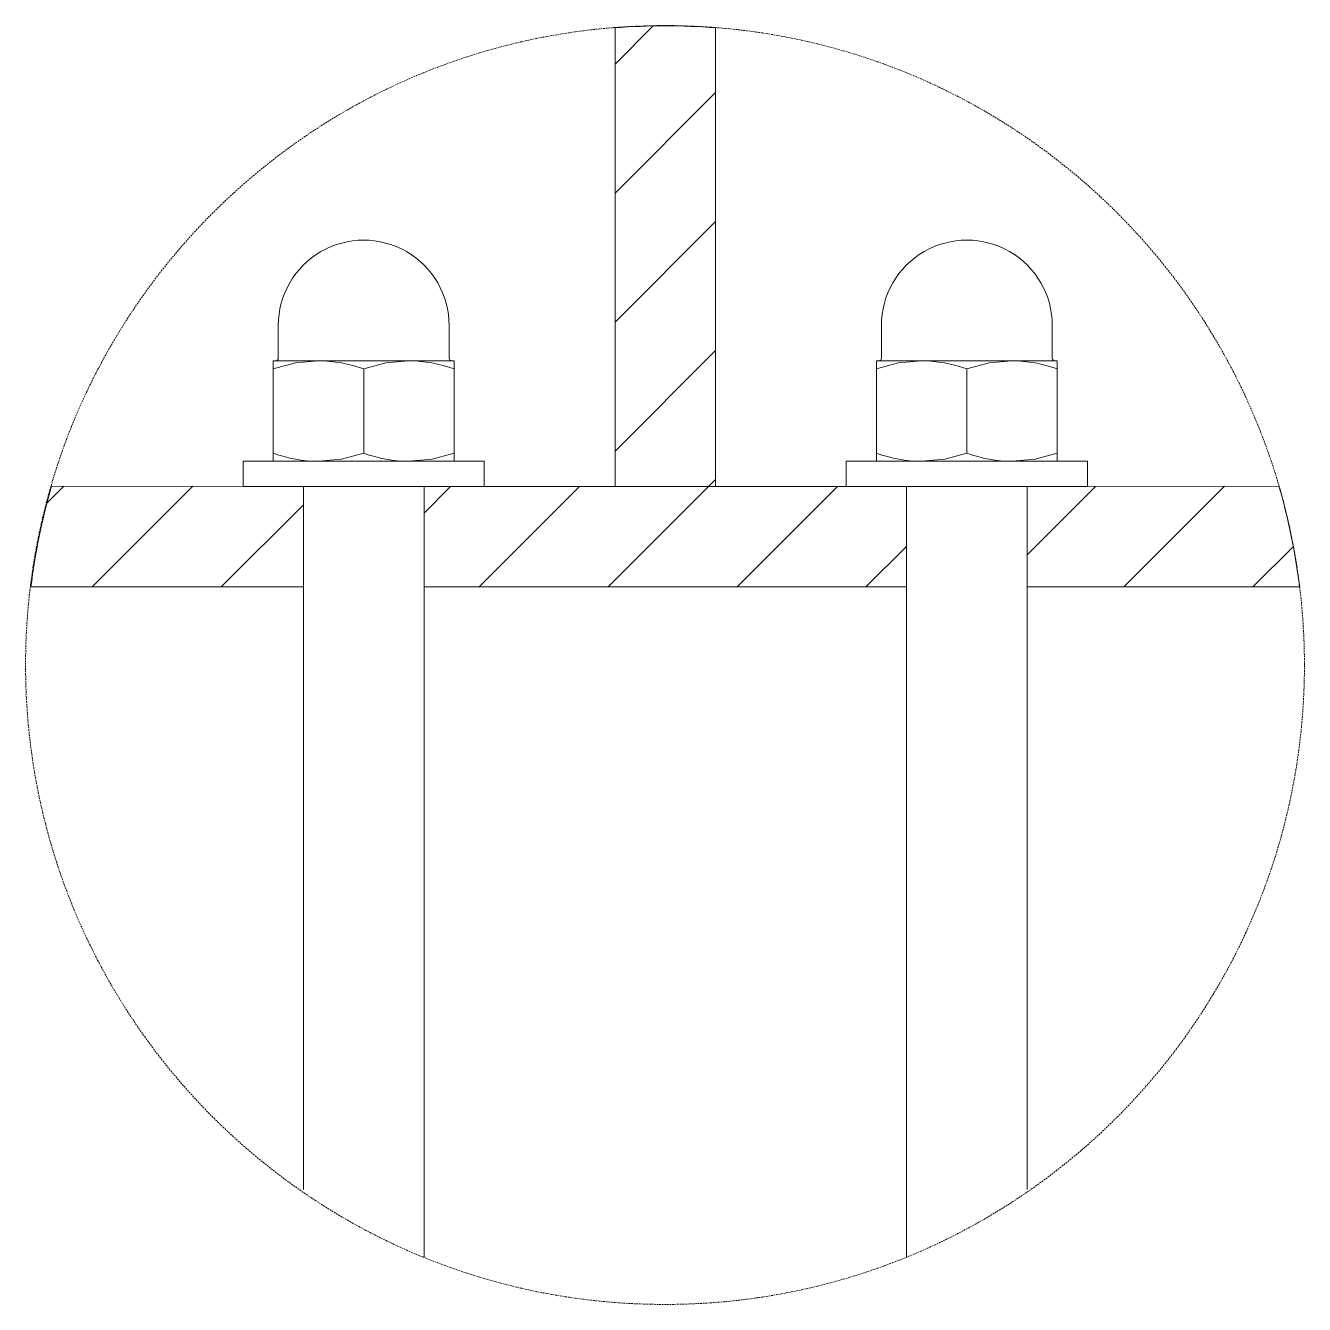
# Model space of a CAD drawing. Header units: millimetres. Extents: x 197 to 5040, y -433 to 2409.
# Drawn here: x 3408 to 4362, y 30 to 984 of the extents above; entities that cross this region are included whole.
import ezdxf

# ---------------------------------------------------------------- set-up
doc = ezdxf.new("R2010")
doc.units = ezdxf.units.MM
doc.linetypes.add('HIDDEN', pattern=[1.905, 1.27, -0.635])
doc.layers.add('ZANO_R', color=7, linetype='Continuous', lineweight=0)
doc.layers.add('ZANO_R_przerywana', color=7, linetype='HIDDEN', lineweight=0)

msp = doc.modelspace()

# ---------------------------------------------------------------- linework, layer by layer
at = {"layer": 'ZANO_R'}
for p, q in [((3847.44, 955.38), (3875.92, 983.85)), ((3847.44, 982.46), (3847.44, 640.31)), ((3922.44, 982.46), (3922.44, 640.31)), ((3847.44, 859.16), (3922.44, 934.16)), ((3847.44, 762.94), (3922.44, 837.94)), ((3596.19, 760.31), (3596.19, 735.94)), ((3723.69, 735.94), (3723.69, 760.31)), ((4046.19, 760.31), (4046.19, 735.94)), ((4173.69, 735.94), (4173.69, 760.31)), ((3847.44, 666.72), (3922.44, 741.72)), ((3592.44, 728.03), (3592.44, 734.06)), ((3626.19, 734.06), (3592.44, 734.06)), ((3592.44, 728.03), (3608.98, 732.41)), ((3592.44, 728.03), (3592.44, 665.09)), ((3608.98, 732.41), (3626.19, 734.06)), ((3693.69, 734.06), (3626.19, 734.06)), ((3659.94, 728.03), (3676.48, 732.41)), ((3659.94, 728.03), (3659.94, 665.09)), ((3676.48, 732.41), (3693.69, 734.06)), ((3727.44, 734.06), (3693.69, 734.06)), ((3727.44, 728.03), (3727.44, 734.06)), ((3727.44, 728.03), (3727.44, 665.09)), ((4042.44, 728.03), (4042.44, 734.06)), ((4076.19, 734.06), (4042.44, 734.06)), ((4042.44, 728.03), (4058.98, 732.41)), ((4042.44, 728.03), (4042.44, 665.09)), ((4058.98, 732.41), (4076.19, 734.06)), ((4143.69, 734.06), (4076.19, 734.06)), ((4109.94, 728.03), (4126.48, 732.41)), ((4109.94, 728.03), (4109.94, 665.09)), ((4126.48, 732.41), (4143.69, 734.06)), ((4177.44, 734.06), (4143.69, 734.06)), ((4177.44, 728.03), (4177.44, 734.06)), ((4177.44, 728.03), (4177.44, 665.09)), ((3569.94, 659.06), (3569.94, 640.31)), ((3749.94, 659.06), (3569.94, 659.06)), ((3592.44, 659.06), (3592.44, 665.09)), ((3643.41, 660.72), (3626.19, 659.06)), ((3659.94, 665.09), (3643.41, 660.72)), ((3710.91, 660.72), (3693.69, 659.06)), ((3727.44, 665.09), (3710.91, 660.72)), ((3727.44, 659.06), (3727.44, 665.09)), ((3749.94, 640.31), (3749.94, 659.06)), ((4019.94, 659.06), (4019.94, 640.31)), ((4199.94, 659.06), (4019.94, 659.06)), ((4042.44, 659.06), (4042.44, 665.09)), ((4093.41, 660.72), (4076.19, 659.06)), ((4109.94, 665.09), (4093.41, 660.72)), ((4160.91, 660.72), (4143.69, 659.06)), ((4177.44, 665.09), (4160.91, 660.72)), ((4177.44, 659.06), (4177.44, 665.09)), ((4199.94, 640.31), (4199.94, 659.06)), ((3423.61, 627.76), (3436.32, 640.47)), ((3427.13, 640.48), (3614.94, 640.31)), ((3457.38, 565.31), (3532.45, 640.39)), ((3749.94, 640.31), (3569.94, 640.31)), ((3614.94, 565.31), (3614.94, 640.31)), ((3614.94, 640.31), (3614.94, 127.72)), ((3704.94, 565.31), (3704.94, 640.31)), ((3704.94, 640.31), (4064.94, 640.31)), ((3704.94, 640.31), (3704.94, 65.5)), ((3704.94, 620.44), (3724.81, 640.31)), ((3746.03, 565.31), (3821.03, 640.31)), ((3842.25, 565.31), (3917.25, 640.31)), ((3922.44, 640.31), (3847.44, 640.31)), ((3917.25, 640.31), (3922.44, 645.51)), ((3938.46, 565.31), (4013.46, 640.31)), ((4199.94, 640.31), (4019.94, 640.31)), ((4064.94, 640.31), (4064.94, 565.31)), ((4064.94, 640.31), (4064.94, 65.5)), ((4342.76, 640.48), (4154.94, 640.31)), ((4205.94, 640.36), (4154.94, 589.36)), ((4154.94, 565.31), (4154.94, 640.31)), ((4154.94, 640.31), (4154.94, 115.86)), ((4302.25, 640.44), (4227.12, 565.31)), ((3553.6, 565.31), (3614.94, 626.66)), ((4034.68, 565.31), (4064.94, 595.57)), ((4353.53, 595.51), (4323.33, 565.31)), ((3614.94, 565.31), (3411.66, 565.31)), ((4064.94, 565.31), (3704.94, 565.31)), ((4154.94, 565.31), (4358.23, 565.31)), ((3614.94, 165.01), (3614.94, 115.86))]:
    msp.add_line(p, q, dxfattribs=at)
for centre, radius, start, end in [((3884.94, 507.08), 476.86, 85.48959, 94.51041), ((3659.94, 760.31), 63.75, 359.99973, 180.00027), ((4109.94, 760.31), 63.75, 359.99973, 180.00027), ((3594.32, 735.94), 1.88, 270.00294, 359.99024), ((3725.57, 735.94), 1.88, 180.00976, 269.99706), ((4044.32, 735.94), 1.88, 270.00294, 359.99024), ((4175.57, 735.94), 1.88, 180.00977, 269.9834), ((3625.33, 631.75), 102.32, 70.22696, 89.51677), ((3692.83, 631.75), 102.32, 70.22696, 89.51677), ((4075.33, 631.75), 102.32, 70.22696, 89.51677), ((4142.83, 631.75), 102.32, 70.22696, 89.51677), ((3627.06, 761.38), 102.32, 250.22793, 269.51626), ((3694.56, 761.38), 102.32, 250.22793, 269.51626), ((4077.06, 761.38), 102.32, 250.22793, 269.51626), ((4144.56, 761.38), 102.32, 250.22793, 269.51626), ((3884.73, 507.08), 476.65, 163.74786, 173.01448), ((3884.73, 507.08), 477.06, 7.01107, 16.23796)]:
    msp.add_arc(centre, radius, start, end, dxfattribs=at)
at = {"layer": 'ZANO_R_przerywana'}
msp.add_circle((3884.73, 507.08), 477.06, dxfattribs=at)

doc.saveas('drawing.dxf')
